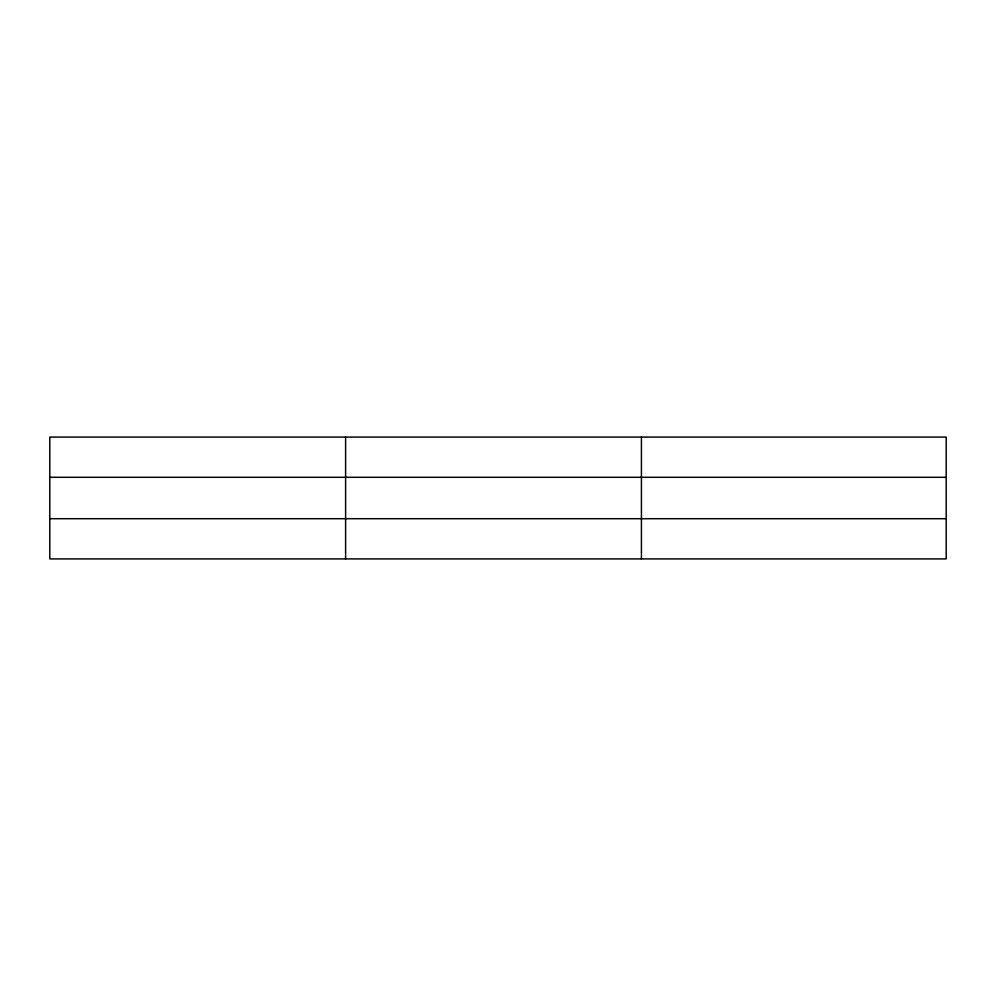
<?xml version="1.0" encoding="UTF-8"?>
<svg xmlns="http://www.w3.org/2000/svg" width="996" height="996" viewBox="0 0 996 996"><rect width="100%" height="100%" fill="white"/><g stroke="black" fill="none" stroke-linecap="round" stroke-linejoin="round"><path stroke-width="1.49" d="M345.612 558.905L345.612 437.095M641.424 558.905L641.424 437.095M946.2 518.704L946.2 558.905L49.8 558.905L49.8 437.095L946.2 437.095L946.2 518.704L49.8 518.704M49.8 477.296L946.2 477.296"/></g></svg>
